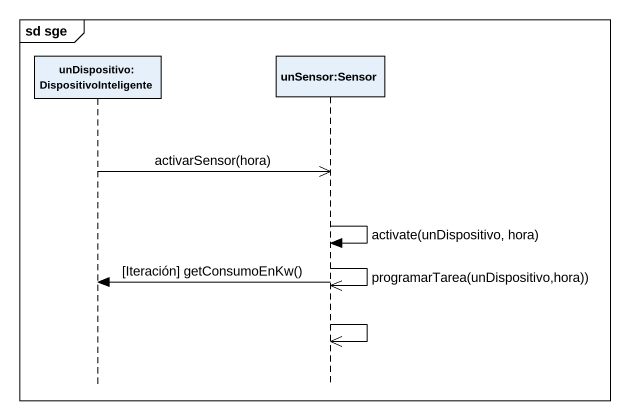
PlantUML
@startuml
mainframe sd sge
hide footbox
participant "unDispositivo: DispositivoInteligente" as unDispositivo
participant "unSensor:Sensor" as unSensor_Sensor

unDispositivo ->> unSensor_Sensor : activarSensor(hora)
unSensor_Sensor -> unSensor_Sensor : activate(unDispositivo, hora)
unSensor_Sensor ->> unSensor_Sensor : programarTarea(unDispositivo,hora))
unSensor_Sensor -> unDispositivo : [Iteración] getConsumoEnKw()
unSensor_Sensor ->> unSensor_Sensor
@enduml
